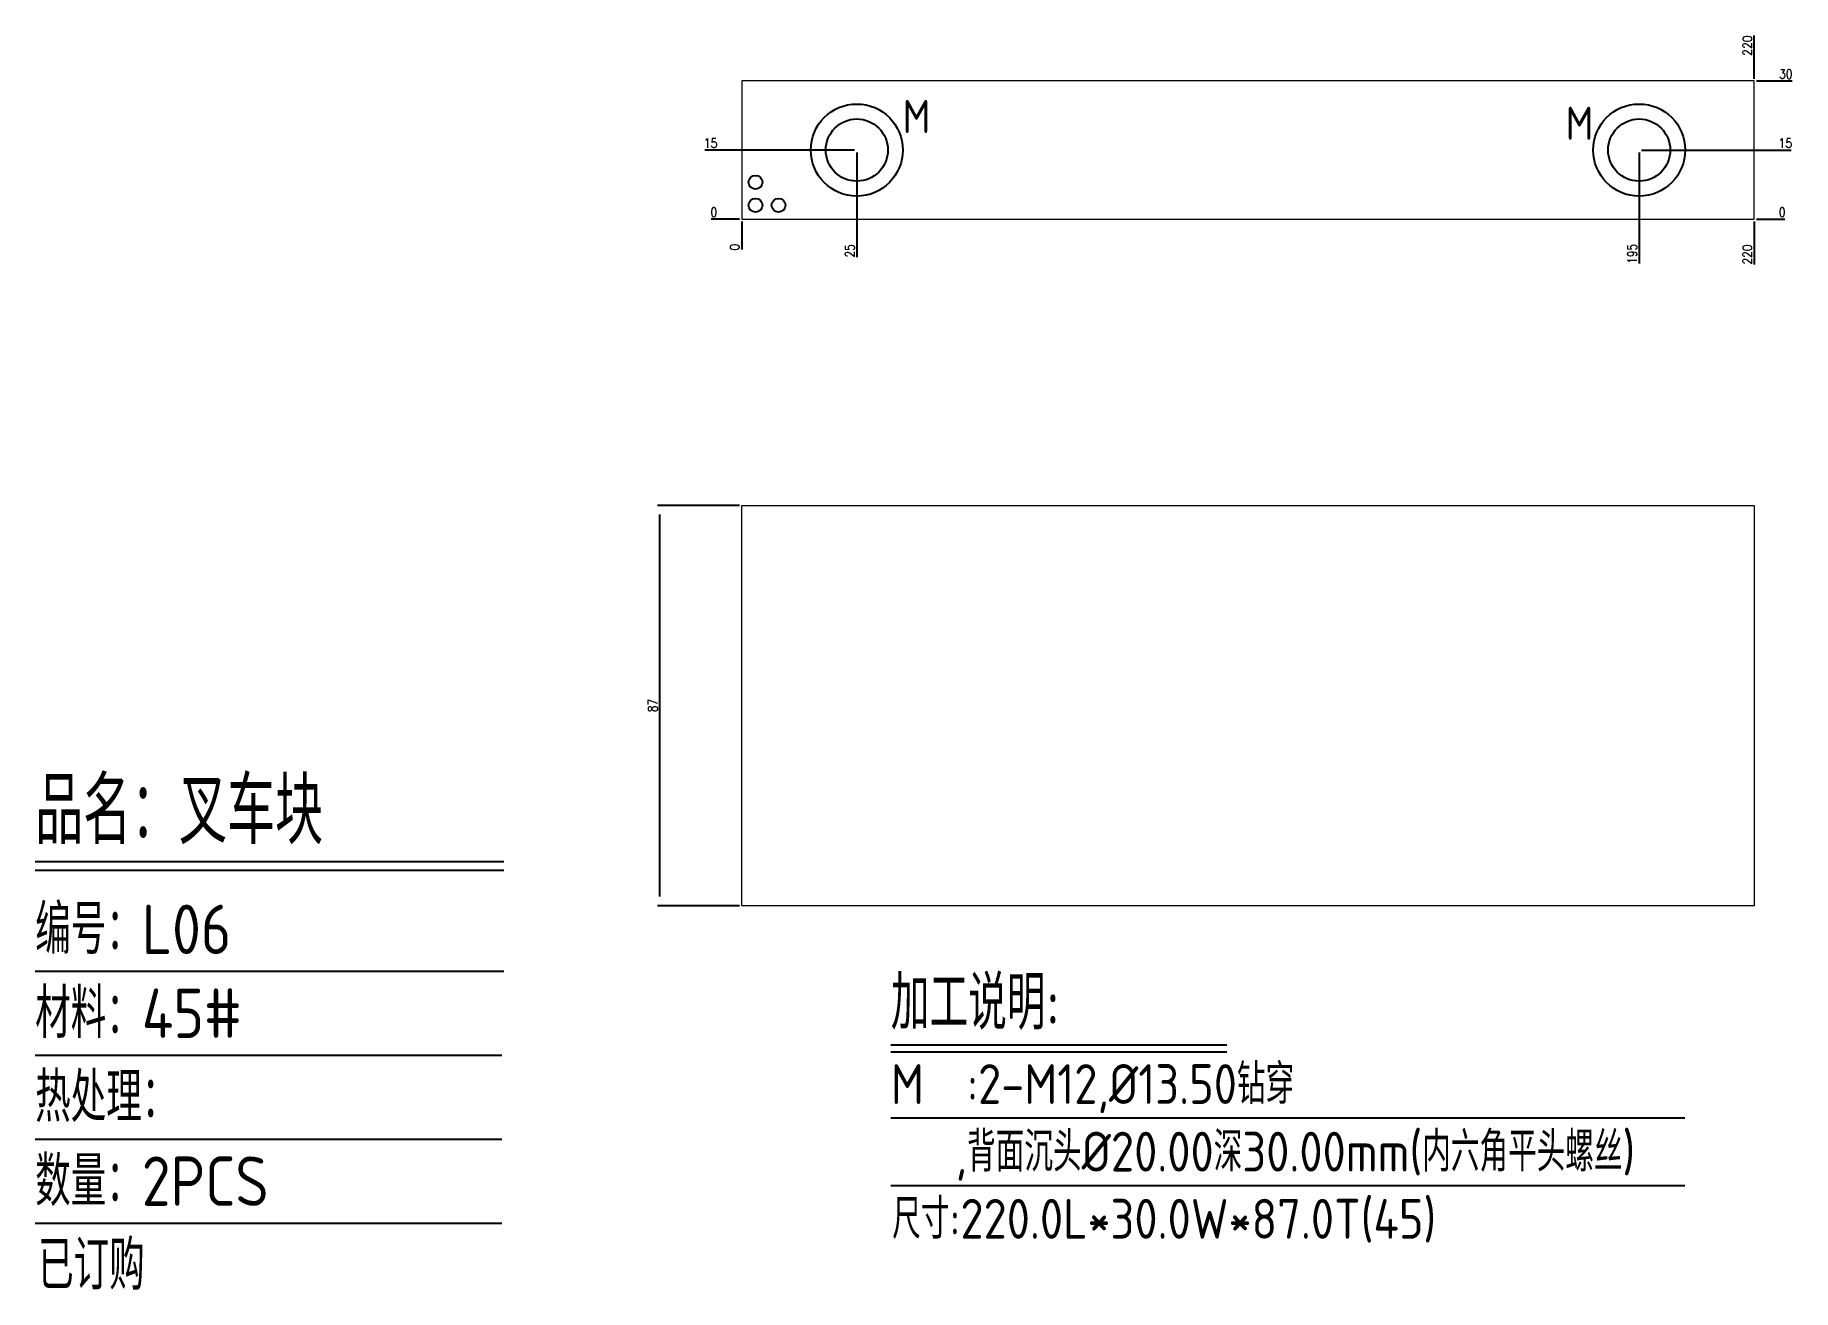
# Model space of a CAD drawing. Header units: millimetres. Extents: x 99048 to 99430, y -13604 to -13331.
import ezdxf
from ezdxf.enums import TextEntityAlignment as Align

# ---------------------------------------------------------------- set-up
doc = ezdxf.new("R2010")
doc.units = ezdxf.units.MM
doc.linetypes.add('ACAD_ISO03W100', pattern=[0])
for name, color, linetype in [('B2', 255, 'Continuous'), ('B2_O', 40, 'Continuous'), ('DIM', 4, 'Continuous'), ('TEXT', 4, 'Continuous')]:
    doc.layers.add(name, color=color, linetype=linetype)
doc.styles.add('gbenor', font='gbenor.shx', dxfattribs={"bigfont": 'gbcbig.shx'})
doc.styles.get("Standard").update_dxf_attribs({"font": 'txt.shx', "width": 0.85, "bigfont": 'ctxt.shx'})
doc.dimstyles.new('T-2-WX', dxfattribs={"dimtxt": 2, "dimasz": 2, "dimexe": 0.5, "dimexo": 0.5, "dimgap": 0.5, "dimtad": 1, "dimtxsty": 'Standard', "dimblk": 'OPEN30', "dimcen": 0, "dimazin": 3, "dimtfac": 1, "dimtmove": 0, "dimatfit": 3, "dimldrblk": 'OPEN30', "dimlwd": -1, "dimlwe": -1})

# ---------------------------------------------------------------- blocks, each defined once
blk = doc.blocks.new('*D7579')
at = {"layer": 'Defpoints', "color": 0}
for p in [(99201.55, -13371.19), (99421.55, -13371.19), (99426.55, -13371.19)]:
    blk.add_point(p, dxfattribs=at)
at = {"layer": 'DIM', "color": 0}
blk.add_line((99422.05, -13371.19), (99428.19, -13371.19), dxfattribs=at)
at = {"layer": 'DIM', "color": 0, "insert": (99427.62, -13369.69), "char_height": 2, "attachment_point": 5}
blk.add_mtext('0', dxfattribs=at)
blk = doc.blocks.new('_Open30')
blk = doc.blocks.new('*D7580')
at = {"layer": 'Defpoints', "color": 0}
for p in [(99396.55, -13356.19), (99426.55, -13356.19), (99201.55, -13371.19)]:
    blk.add_point(p, dxfattribs=at)
at = {"layer": 'DIM', "color": 0}
blk.add_line((99397.05, -13356.19), (99429.56, -13356.19), dxfattribs=at)
at = {"layer": 'DIM', "color": 0, "insert": (99428.31, -13354.69), "char_height": 2, "attachment_point": 5}
blk.add_mtext('15', dxfattribs=at)
blk = doc.blocks.new('*D7581')
at = {"layer": 'Defpoints', "color": 0}
for p in [(99421.55, -13341.19), (99426.55, -13341.19), (99201.55, -13371.19)]:
    blk.add_point(p, dxfattribs=at)
at = {"layer": 'DIM', "color": 0}
blk.add_line((99422.05, -13341.19), (99429.81, -13341.19), dxfattribs=at)
at = {"layer": 'DIM', "color": 0, "insert": (99428.43, -13339.69), "char_height": 2, "attachment_point": 5}
blk.add_mtext('30', dxfattribs=at)
blk = doc.blocks.new('*D7582')
at = {"layer": 'Defpoints', "color": 0}
for p in [(99196.55, -13371.19), (99201.55, -13371.19), (99201.55, -13371.19)]:
    blk.add_point(p, dxfattribs=at)
at = {"layer": 'DIM', "color": 0}
blk.add_line((99201.05, -13371.19), (99194.92, -13371.19), dxfattribs=at)
at = {"layer": 'DIM', "color": 0, "insert": (99195.49, -13369.69), "char_height": 2, "attachment_point": 5}
blk.add_mtext('0', dxfattribs=at)
blk = doc.blocks.new('*D7583')
at = {"layer": 'Defpoints', "color": 0}
for p in [(99196.55, -13356.19), (99226.55, -13356.19), (99201.55, -13371.19)]:
    blk.add_point(p, dxfattribs=at)
at = {"layer": 'DIM', "color": 0}
blk.add_line((99226.05, -13356.19), (99193.54, -13356.19), dxfattribs=at)
at = {"layer": 'DIM', "color": 0, "insert": (99194.8, -13354.69), "char_height": 2, "attachment_point": 5}
blk.add_mtext('15', dxfattribs=at)
blk = doc.blocks.new('*D7584')
at = {"layer": 'Defpoints', "color": 0}
for p in [(99201.55, -13371.19), (99421.55, -13371.19), (99421.55, -13376.19)]:
    blk.add_point(p, dxfattribs=at)
at = {"layer": 'DIM', "color": 0}
blk.add_line((99421.55, -13371.69), (99421.55, -13381.06), dxfattribs=at)
at = {"layer": 'DIM', "color": 0, "insert": (99420.05, -13378.88), "char_height": 2, "attachment_point": 5, "rotation": 90}
blk.add_mtext('220', dxfattribs=at)
blk = doc.blocks.new('*D7585')
at = {"layer": 'Defpoints', "color": 0}
for p in [(99396.55, -13356.19), (99201.55, -13371.19), (99396.55, -13376.19)]:
    blk.add_point(p, dxfattribs=at)
at = {"layer": 'DIM', "color": 0}
blk.add_line((99396.55, -13356.69), (99396.55, -13380.82), dxfattribs=at)
at = {"layer": 'DIM', "color": 0, "insert": (99395.05, -13378.76), "char_height": 2, "attachment_point": 5, "rotation": 90}
blk.add_mtext('195', dxfattribs=at)
blk = doc.blocks.new('*D7586')
at = {"layer": 'Defpoints', "color": 0}
for p in [(99226.55, -13356.19), (99201.55, -13371.19), (99226.55, -13376.19)]:
    blk.add_point(p, dxfattribs=at)
at = {"layer": 'DIM', "color": 0}
blk.add_line((99226.55, -13356.69), (99226.55, -13379.44), dxfattribs=at)
at = {"layer": 'DIM', "color": 0, "insert": (99225.05, -13378.07), "char_height": 2, "attachment_point": 5, "rotation": 90}
blk.add_mtext('25', dxfattribs=at)
blk = doc.blocks.new('*D7587')
at = {"layer": 'Defpoints', "color": 0}
for p in [(99201.55, -13371.19), (99201.55, -13371.19), (99201.55, -13376.19)]:
    blk.add_point(p, dxfattribs=at)
at = {"layer": 'DIM', "color": 0}
blk.add_line((99201.55, -13371.69), (99201.55, -13377.82), dxfattribs=at)
at = {"layer": 'DIM', "color": 0, "insert": (99200.05, -13377.26), "char_height": 2, "attachment_point": 5, "rotation": 90}
blk.add_mtext('0', dxfattribs=at)
blk = doc.blocks.new('*D7588')
at = {"layer": 'Defpoints', "color": 0}
for p in [(99421.55, -13336.19), (99421.55, -13341.19), (99201.55, -13371.19)]:
    blk.add_point(p, dxfattribs=at)
at = {"layer": 'DIM', "color": 0}
blk.add_line((99421.55, -13340.69), (99421.55, -13331.32), dxfattribs=at)
at = {"layer": 'DIM', "color": 0, "insert": (99420.05, -13333.51), "char_height": 2, "attachment_point": 5, "rotation": 90}
blk.add_mtext('220', dxfattribs=at)
blk = doc.blocks.new('*D7589')
at = {"layer": 'Defpoints', "color": 0}
for p in [(99201.55, -13433.38), (99183.72, -13520.38), (99201.55, -13520.38)]:
    blk.add_point(p, dxfattribs=at)
at = {"layer": 'DIM', "color": 0}
for p, q in [((99201.05, -13433.38), (99183.22, -13433.38)), ((99183.72, -13435.38), (99183.72, -13518.38)), ((99201.05, -13520.38), (99183.22, -13520.38))]:
    blk.add_line(p, q, dxfattribs=at)
at = {"layer": 'DIM', "color": 0, "insert": (99182.22, -13476.88), "char_height": 2, "attachment_point": 5, "rotation": 90}
blk.add_mtext('87', dxfattribs=at)

msp = doc.modelspace()

# ---------------------------------------------------------------- linework, layer by layer
at = {"layer": 'B2', "linetype": 'Continuous', "lineweight": 15}
for points in [[(99201.554, -13371.191), (99421.554, -13371.191), (99421.554, -13341.191), (99201.554, -13341.191)], [(99201.554, -13433.379), (99421.554, -13433.379), (99421.554, -13520.379), (99201.554, -13520.379)]]:
    msp.add_lwpolyline(points, close=True, dxfattribs=at)
at = {"layer": 'B2_O', "linetype": 'ACAD_ISO03W100', "ltscale": 0.5}
for centre in [(99226.554, -13356.191), (99396.554, -13356.191)]:
    msp.add_circle(centre, 10, dxfattribs=at)
at = {"layer": 'B2_O'}
for centre in [(99226.554, -13356.191), (99396.554, -13356.191)]:
    msp.add_circle(centre, 6.75, dxfattribs=at)
at = {"layer": 'DIM', "color": 4, "linetype": 'Continuous', "lineweight": 25}
for p, q in [((99048.025, -13510.736), (99149.882, -13510.736)), ((99048.025, -13512.613), (99149.882, -13512.613)), ((99048.025, -13534.603), (99149.882, -13534.603)), ((99048.025, -13552.839), (99149.439, -13552.839)), ((99048.025, -13571.075), (99149.439, -13571.075)), ((99048.025, -13589.311), (99149.439, -13589.311))]:
    msp.add_line(p, q, dxfattribs=at)
at = {"layer": 'TEXT', "color": 3}
for p, q in [((99233.96, -13550.585), (99306.952, -13550.585)), ((99233.96, -13552.097), (99306.952, -13552.097)), ((99233.96, -13566.439), (99406.453, -13566.439)), ((99233.96, -13581.127), (99406.453, -13581.127))]:
    msp.add_line(p, q, dxfattribs=at)
at = {"layer": 'TEXT', "color": 4}
for centre in [(99204.554, -13363.191), (99204.554, -13368.191), (99209.554, -13368.191)]:
    msp.add_circle(centre, 1.5, dxfattribs=at)

# ---------------------------------------------------------------- texts
at = {"layer": 'DIM', "color": 3, "linetype": 'Continuous', "lineweight": 25, "style": 'gbenor'}
for s, height, p in [('品名：叉车块', 14.4813, (99048.025, -13506.982)), ('编号：L06', 10.7269, (99048.025, -13530.849)), ('材料：45#', 10.7269, (99048.025, -13549.085)), ('热处理：', 10.7269, (99048.025, -13567.32)), ('数量：2PCS', 10.7269, (99048.025, -13585.556)), ('已订购', 10.7269, (99048.677, -13603.792))]:
    msp.add_text(s, height=height, dxfattribs=at).set_placement(p)
at = {"layer": 'TEXT', "color": 4, "style": 'gbenor'}
for p in [(99239.532, -13348.906), (99383.59, -13350.37)]:
    msp.add_text('M', height=7.2, dxfattribs=at).set_placement(p, align=Align.MIDDLE_CENTER)
for s, height, p in [('加工说明: ', 11.664, (99233.96, -13547.258)), ('M  :2-M12,%%c13.50钻穿', 8.64, (99233.96, -13563.415)), ('   ,背面沉头%%C20.00深30.00mm(内六角平头螺丝)', 8.64, (99233.96, -13578.103)), ('尺寸:220.0L*30.0W*87.0T(45)', 8.64, (99234.244, -13592.694))]:
    msp.add_text(s, height=height, dxfattribs=at).set_placement(p)

# ---------------------------------------------------------------- dimensions: what is measured, and where the dimension line sits
at = {"layer": 'DIM', "color": 4}
for feature_location, offset, dtype, origin, picture, middle in [((99421.554, -13341.191), (0, 5), 1, (99201.554, -13371.191), '*D7588', (99420.054, -13333.505)), ((99421.554, -13341.191), (5, 0), 0, (99201.554, -13371.191), '*D7581', (99428.43, -13339.691)), ((99226.554, -13356.191), (-30, 0), 0, (99201.554, -13371.191), '*D7583', (99194.799, -13354.691)), ((99396.554, -13356.191), (30, 0), 0, (99201.554, -13371.191), '*D7580', (99428.309, -13354.691)), ((99396.554, -13356.191), (0, -20), 1, (99201.554, -13371.191), '*D7585', (99395.054, -13378.755)), ((99226.554, -13356.191), (0, -20), 1, (99201.554, -13371.191), '*D7586', (99225.054, -13378.067)), ((99201.553829998, -13371.190774827), (-5, 0), 0, (99201.553829998, -13371.190774827), '*D7582', (99195.487163331, -13369.690774827)), ((99421.553829998, -13371.190774827), (5, 0), 0, (99201.553829998, -13371.190774827), '*D7579', (99427.620496664, -13369.690774827)), ((99201.553829998, -13371.190774827), (0, -5), 1, (99201.553829998, -13371.190774827), '*D7587', (99200.053829998, -13377.257441494)), ((99421.554, -13371.191), (0, -5), 1, (99201.554, -13371.191), '*D7584', (99420.054, -13378.876))]:
    dim = msp.add_ordinate_dim(feature_location=feature_location, offset=offset, dtype=dtype, origin=origin, dimstyle='T-2-WX', dxfattribs=at)
    dim.commit()
    dim.dimension.update_dxf_attribs({"geometry": picture, "text_midpoint": middle})
dim = msp.add_linear_dim(base=(99183.724, -13520.379), p1=(99201.554, -13433.379), p2=(99201.554, -13520.379), angle=90, dimstyle='T-2-WX', dxfattribs=at)
dim.commit()
dim.dimension.update_dxf_attribs({"geometry": '*D7589', "text_midpoint": (99182.224, -13476.879)})

doc.saveas('drawing.dxf')
